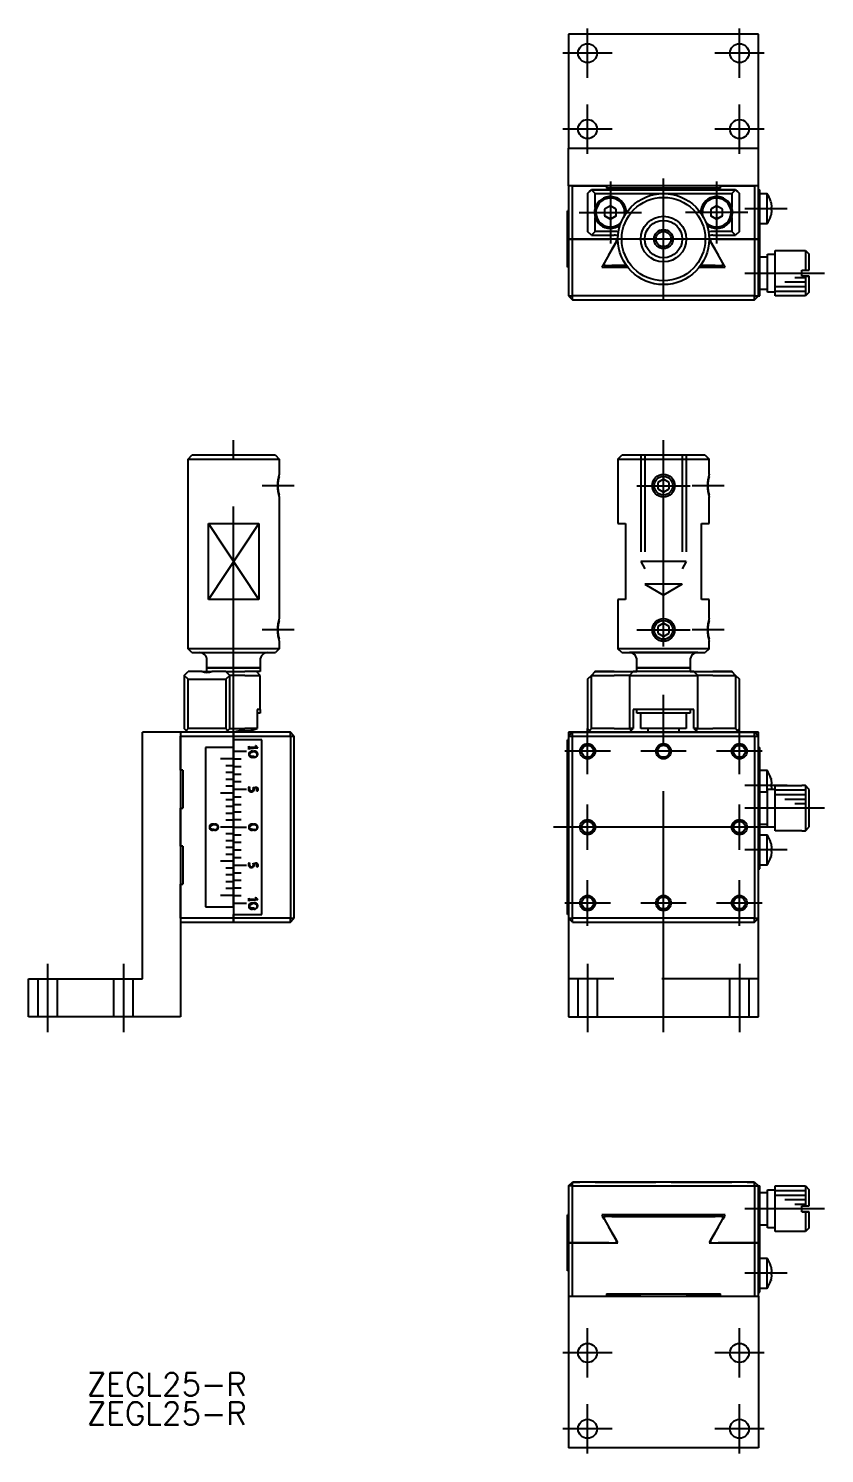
# Model space of a CAD drawing. Extents: x -84 to 120, y -83 to 105.
# Drawn here: x -83.6 to 21.2, y -82.5 to 105.2 of the extents above; entities that cross this region are included whole.
import ezdxf

# ---------------------------------------------------------------- set-up
doc = ezdxf.new("R2010")
doc.units = 0
doc.linetypes.add('CENTER', pattern=[50.8, 31.75, -6.35, 6.35, -6.35])
doc.linetypes.add('DASHED', pattern=[19.05, 12.7, -6.35])
doc.layers.get('0').update_dxf_attribs({"linetype": 'CONTINUOUS'})
doc.layers.add('CENTER', color=1, linetype='CENTER')
doc.styles.get("Standard").update_dxf_attribs({"font": 'txt.shx', "height": 3, "bigfont": 'bigfont.shx'})

msp = doc.modelspace()

# ---------------------------------------------------------------- linework, layer by layer
at = {"color": 7, "linetype": 'CONTINUOUS'}
for p, q in [((12.5, 104.5), (-12.5, 104.5)), ((12.5, 104.5), (-12.5, 104.5)), ((-12.5, 104.5), (-12.5, 89.5)), ((12.5, 89.5), (12.5, 104.5)), ((-12.5, 89.5), (12.5, 89.5)), ((-12.5, 89.5), (-11, 89.5)), ((-12.5, 84.5), (-12.5, 89.5)), ((-11.25, 89.5), (-11, 89.5)), ((-11.25, 89.5), (-11, 89.5)), ((-9, 89.5), (-3, 89.5)), ((-9, 89.5), (-8.75, 89.5)), ((-9, 89.5), (-8.75, 89.5)), ((-1.25, 89.5), (1.25, 89.5)), ((-1.25, 89.5), (0, 89.5)), ((0, 89.5), (1.25, 89.5)), ((3, 89.5), (9, 89.5)), ((8.75, 89.5), (9, 89.5)), ((8.75, 89.5), (9, 89.5)), ((11, 89.5), (12.5, 89.5)), ((11, 89.5), (11.25, 89.5)), ((11, 89.5), (11.25, 89.5)), ((12.5, 84.5), (12.5, 89.5)), ((-12.5, 84.5), (-12.5, 77.5)), ((-12, 84.5), (-12.5, 84.5)), ((-12, 77.5), (-12, 84.5)), ((-7.5, 84.5), (-12, 84.5)), ((-12, 84.5), (-7.5, 84.5)), ((-10, 83.5), (-9.5, 84)), ((-9.75, 83.75), (-10, 83.5)), ((-10, 83.5), (-10, 78.5)), ((-9.75, 83.75), (-9.5, 84)), ((-9.5, 84), (-4, 84)), ((9.5, 84), (-9.5, 84)), ((-9.5, 84), (-9, 83.5)), ((-9, 83.5), (0, 83.5)), ((-9, 81.64), (-9, 83.5)), ((7.5, 84.5), (-7.5, 84.5)), ((-7.5, 84.5), (-7.5, 84.2)), ((-7.5, 84.2), (7.5, 84.2)), ((7.5, 84.2), (-7.5, 84.2)), ((-4, 84.2), (4, 84.2)), ((-4, 84.2), (4, 84.2)), ((-4, 84), (4, 84)), ((0, 83.5), (9, 83.5)), ((4, 84), (9.5, 84)), ((12, 84.5), (7.5, 84.5)), ((7.5, 84.5), (12, 84.5)), ((7.5, 84.2), (7.5, 84.5)), ((9, 83.5), (9.5, 84)), ((9, 83.5), (9, 81.64)), ((9.5, 84), (10, 83.5)), ((9.5, 84), (9.75, 83.75)), ((10, 83.5), (9.75, 83.75)), ((10, 78.5), (10, 83.5)), ((12, 84.5), (12, 77.5)), ((12.5, 84.5), (12, 84.5)), ((12.5, 77.5), (12.5, 84.5)), ((12.5, 84), (12.7, 84)), ((12.5, 84), (12.7, 84)), ((12.7, 82), (12.7, 84)), ((12.7, 83.5), (13.6, 83.5)), ((13.6, 83.5), (13.6, 79.5)), ((-12.5, 81.2), (-12.65, 81.2)), ((-12.5, 81.2), (-12.65, 81.2)), ((-12.65, 77.51), (-12.65, 81.2)), ((-7, 81.87), (-7.75, 81.43)), ((-7.75, 81.43), (-7.75, 80.57)), ((-6.25, 81.43), (-7, 81.87)), ((-6.25, 80.57), (-6.25, 81.43)), ((7, 81.87), (6.25, 81.43)), ((6.25, 81.43), (6.25, 80.57)), ((7.75, 81.43), (7, 81.87)), ((7.75, 80.57), (7.75, 81.43)), ((12.7, 72), (12.7, 82)), ((14.16, 82.45), (14.16, 82.43)), ((14.29, 81.7), (14.16, 81.7)), ((14.16, 81.7), (14.16, 81.3)), ((14.29, 81.3), (14.16, 81.3)), ((14.16, 81.3), (14.29, 81.3)), ((-9, 78.5), (-9, 80.36)), ((-7, 80.13), (-7.75, 80.57)), ((-7.75, 80.57), (-7, 80.13)), ((-6.25, 80.57), (-7, 80.13)), ((-7, 80.13), (-6.25, 80.57)), ((-5.81, 79), (-5.81, 79)), ((7, 80.13), (6.25, 80.57)), ((6.25, 80.57), (7, 80.13)), ((7.75, 80.57), (7, 80.13)), ((7, 80.13), (7.75, 80.57)), ((9, 80.36), (9, 78.5)), ((13.6, 79.5), (12.7, 79.5)), ((14.16, 80.57), (14.16, 80.55)), ((-12.65, 77.5), (-12.65, 77.51)), ((-12.65, 73.8), (-12.65, 77.5)), ((-12.5, 77.5), (-12.65, 77.5)), ((-12.5, 77.5), (-12.5, 70)), ((-12, 77.5), (-12.5, 77.5)), ((-12.5, 77.5), (-12, 77.5)), ((-12, 70), (-12, 77.5)), ((-12, 77.5), (-7.2, 77.5)), ((-7.2, 77.5), (-12, 77.5)), ((-9.5, 78), (-10, 78.5)), ((-9, 78.5), (-9.5, 78)), ((-9.5, 78), (-6.5, 78)), ((-6.5, 78.5), (-9, 78.5)), ((-6, 77.5), (-7.2, 77.5)), ((-7.2, 75.42), (-6.2, 77.15)), ((-6.8, 76.11), (-6, 77.5)), ((-6, 77.5), (-6.2, 77.15)), ((-6.2, 77.15), (-6.2, 77.5)), ((6, 77.5), (6.8, 76.11)), ((6.2, 77.15), (6, 77.5)), ((7.2, 77.5), (6, 77.5)), ((6.2, 77.5), (6.2, 77.15)), ((6.2, 77.15), (7.2, 75.42)), ((9, 78.5), (6.5, 78.5)), ((6.5, 78), (9.5, 78)), ((7.2, 77.5), (12, 77.5)), ((12, 77.5), (7.2, 77.5)), ((9.5, 78), (9, 78.5)), ((10, 78.5), (9.5, 78)), ((12, 77.5), (12, 70)), ((12.5, 77.5), (12, 77.5)), ((12, 77.5), (12.5, 77.5)), ((12.5, 70), (12.5, 77.5)), ((-7.2, 75.42), (-8.13, 73.8)), ((8.13, 73.8), (7.2, 75.42)), ((12.7, 75.15), (13.7, 75.15)), ((13.7, 73), (13.7, 75.5)), ((13.7, 75.5), (14.7, 75.5)), ((14.7, 76), (18.7, 76)), ((14.7, 73), (14.7, 76)), ((18.7, 76), (19.2, 75.5)), ((18.7, 76), (18.7, 73.4)), ((19.2, 73.4), (19.2, 75.5)), ((-12.5, 73.8), (-12.65, 73.8)), ((-8.13, 73.8), (-4.72, 73.8)), ((-7.8, 74.38), (-7.8, 74)), ((-7.8, 74), (-6.8, 74)), ((-4.72, 73.8), (-7.5, 73.8)), ((-7.5, 73.8), (-5.5, 73.8)), ((-5.5, 73.8), (-7.5, 73.8)), ((-4.87, 74), (-6.8, 74)), ((7.5, 73.8), (4.72, 73.8)), ((4.72, 73.8), (8.13, 73.8)), ((6.8, 74), (4.87, 74)), ((7.5, 73.8), (5.5, 73.8)), ((5.5, 73.8), (7.5, 73.8)), ((6.8, 74), (7.8, 74)), ((7.8, 74), (7.8, 74.38)), ((18.2, 72.6), (18.2, 73.4)), ((18.2, 73.4), (18.7, 73.4)), ((18.7, 73.4), (19.2, 73.4)), ((-1.5, 71.69), (-1.5, 71.69)), ((12.7, 70), (12.7, 72)), ((13.7, 70.5), (13.7, 73)), ((14.7, 70), (14.7, 73)), ((18.7, 71.8), (16, 71.8)), ((18.7, 72.4), (17.3, 72.4)), ((18.7, 72.6), (18.2, 72.6)), ((18.2, 72.6), (18.7, 72.6)), ((19.2, 72.6), (18.7, 72.6)), ((18.7, 72.6), (19.2, 72.6)), ((18.7, 72.6), (18.7, 70)), ((19.2, 70.5), (19.2, 72.6)), ((-12.5, 70), (-12, 69.5)), ((-12.5, 70), (-12, 70)), ((12, 70), (-12, 70)), ((-12, 69.5), (-12, 70)), ((-12, 69.5), (12, 69.5)), ((12, 69.5), (12.5, 70)), ((12, 69.5), (12, 70)), ((12, 70), (12.5, 70)), ((12.5, 70), (12.7, 70)), ((13.7, 70.85), (12.7, 70.85)), ((14.7, 70.5), (13.7, 70.5)), ((18.7, 71.2), (14.7, 71.2)), ((18.7, 70.6), (14.7, 70.6)), ((18.7, 70), (14.7, 70)), ((19.2, 70.5), (18.7, 70)), ((-62.62, 48.5), (-62.12, 49)), ((-56.62, 49), (-62.12, 49)), ((-51.12, 49), (-56.62, 49)), ((-51.12, 49), (-50.62, 48.5)), ((-6, 48.5), (-5.5, 49)), ((5.5, 49), (-5.5, 49)), ((-3, 49), (-5.5, 49)), ((5.5, 49), (3, 49)), ((5.5, 49), (6, 48.5)), ((-62.62, 23.5), (-62.62, 48.5)), ((-62.62, 48.5), (-56.62, 48.5)), ((-56.62, 48.5), (-50.62, 48.5)), ((-50.62, 48.5), (-50.62, 46.5)), ((-6, 48.5), (-6, 40)), ((-6, 48.5), (6, 48.5)), ((6, 46.5), (6, 48.5)), ((0, 45.87), (-0.75, 45.43)), ((-0.75, 45.43), (-0.75, 44.57)), ((0.75, 45.43), (0, 45.87)), ((0.75, 44.57), (0.75, 45.43)), ((-50.62, 43.5), (-50.62, 27.5)), ((-0.75, 44.57), (0, 44.13)), ((0, 44.13), (0.75, 44.57)), ((6, 40), (6, 43.5)), ((-59.94, 30), (-59.94, 40)), ((-59.94, 40), (-53.31, 40)), ((-53.31, 40), (-53.31, 30)), ((-6, 40), (-5, 40)), ((-5, 40), (-5, 30)), ((5, 30), (5, 40)), ((5, 40), (6, 40)), ((-53.31, 30), (-59.94, 30)), ((-5, 30), (-6, 30)), ((-5, 30), (-6, 30)), ((-6, 30), (-6, 23.5)), ((6, 30), (5, 30)), ((6, 30), (5, 30)), ((6, 27.5), (6, 30)), ((0, 26.87), (-0.75, 26.43)), ((-0.75, 26.43), (-0.75, 25.57)), ((0.75, 26.43), (0, 26.87)), ((0.75, 25.57), (0.75, 26.43)), ((-50.62, 24.5), (-50.62, 23.5)), ((-0.75, 25.57), (0, 25.13)), ((0, 25.13), (0.75, 25.57)), ((6, 23.5), (6, 24.5)), ((-56.62, 23.5), (-62.62, 23.5)), ((-62.12, 23), (-62.62, 23.5)), ((-62.12, 23), (-56.62, 23)), ((-50.62, 23.5), (-56.62, 23.5)), ((-56.62, 23), (-51.12, 23)), ((-50.62, 23.5), (-51.12, 23)), ((-5.5, 23), (-6, 23.5)), ((6, 23.5), (-6, 23.5)), ((-5.5, 23), (5.5, 23)), ((4.5, 23), (-4.5, 23)), ((6, 23.5), (5.5, 23)), ((-60.12, 21), (-60.12, 22)), ((-56.62, 21), (-60.12, 21)), ((-60.12, 21), (-56.62, 21)), ((-60.12, 20.5), (-60.12, 21)), ((-53.12, 21), (-56.62, 21)), ((-56.62, 21), (-53.12, 21)), ((-53.12, 22), (-53.12, 21)), ((-53.12, 21), (-53.12, 20.5)), ((-3.5, 21), (-3.5, 22)), ((-3.5, 21), (3.5, 21)), ((3.5, 21), (-3.5, 21)), ((-3.5, 20.5), (-3.5, 21)), ((3.5, 22), (3.5, 21)), ((3.5, 21), (3.5, 20.5)), ((-63.12, 20), (-62.62, 20.5)), ((-63.12, 20), (-63.12, 13)), ((-62.62, 19.5), (-63.12, 20)), ((-60.76, 20.5), (-62.62, 20.5)), ((-62.62, 13), (-62.62, 19.5)), ((-62.62, 19.5), (-57.62, 19.5)), ((-60.76, 20.5), (-59.48, 20.5)), ((-57.62, 20.5), (-59.48, 20.5)), ((-57.62, 20.5), (-57.12, 20)), ((-57.62, 20.5), (-55.12, 20.5)), ((-57.12, 20), (-57.62, 19.5)), ((-57.62, 19.5), (-57.62, 13)), ((-57.12, 13), (-57.12, 20)), ((-55.12, 20), (-57.12, 20)), ((-54.62, 20.5), (-55.12, 20.5)), ((-55.12, 20), (-54.62, 20)), ((-53.62, 20.5), (-54.62, 20.5)), ((-54.62, 20), (-53.12, 20)), ((-53.12, 20.5), (-53.62, 20.5)), ((-53.12, 20), (-53.62, 20.5)), ((-53.12, 15.5), (-53.12, 20)), ((-9.5, 20), (-10, 19.5)), ((-10, 19.5), (-9.5, 20)), ((-10, 19.5), (-10, 13)), ((-9, 20.5), (-9.5, 20)), ((-9.5, 20), (-9, 20.5)), ((-9.5, 13), (-9.5, 20)), ((-9.5, 20), (-6.5, 20)), ((-9, 20.5), (-9.1, 20.4)), ((-9, 20.5), (-9.1, 20.4)), ((-9, 20.5), (-4.9, 20.5)), ((-9, 20.5), (-8.9, 20.5)), ((-9, 20.5), (-8.9, 20.5)), ((-6.5, 20.5), (-9, 20.5)), ((-6.5, 20.5), (-4, 20.5)), ((-4.5, 20), (-6.5, 20)), ((-5.1, 20.5), (-3.5, 20.5)), ((-5.1, 20.5), (-4.9, 20.5)), ((-4.5, 20), (-4, 20.5)), ((-4.5, 20), (-4, 20.5)), ((-4.5, 20), (-4.5, 13)), ((-4.5, 20), (-3, 20)), ((-3, 20.5), (-4, 20.5)), ((-1.8, 20.5), (-3, 20.5)), ((-3, 20), (3, 20)), ((1.8, 20.5), (-1.8, 20.5)), ((3, 20.5), (1.8, 20.5)), ((4, 20.5), (3, 20.5)), ((3, 20), (4.5, 20)), ((3.5, 20.5), (5.1, 20.5)), ((4, 20.5), (6.5, 20.5)), ((4.5, 20), (4, 20.5)), ((4.5, 20), (4, 20.5)), ((4.5, 13), (4.5, 20)), ((6.5, 20), (4.5, 20)), ((4.9, 20.5), (5.23, 20.5)), ((4.9, 20.5), (5.1, 20.5)), ((5.23, 20.5), (8.82, 20.5)), ((9, 20.5), (6.5, 20.5)), ((6.5, 20), (9.5, 20)), ((8.82, 20.5), (9, 20.5)), ((8.9, 20.5), (9, 20.5)), ((8.9, 20.5), (9, 20.5)), ((9.1, 20.4), (9, 20.5)), ((9.1, 20.4), (9, 20.5)), ((9.5, 20), (9, 20.5)), ((9, 20.5), (9.5, 20)), ((9.5, 20), (9.5, 13)), ((9.5, 20), (10, 19.5)), ((10, 19.5), (9.5, 20)), ((10, 13), (10, 19.5)), ((-53.12, 15.5), (-53.51, 15.5)), ((-53.51, 15.5), (-53.51, 13)), ((-53.12, 15.5), (-53.12, 15)), ((-4, 15.5), (-4, 13)), ((-3, 15.5), (-4, 15.5)), ((-3.5, 15), (-3.5, 15.5)), ((0, 15.5), (-3, 15.5)), ((3, 15.5), (0, 15.5)), ((4, 15.5), (3, 15.5)), ((3.5, 15.5), (3.5, 15)), ((4, 13), (4, 15.5)), ((-53.12, 15), (-53.51, 15)), ((3.5, 15), (-3.5, 15)), ((-3, 13), (-3, 15)), ((3, 15), (3, 13)), ((-63.62, 12.5), (-68.62, 12.5)), ((-68.62, 11), (-68.62, 12.5)), ((-59.12, 12.5), (-63.62, 12.5)), ((-63.62, 12.5), (-63.62, 12)), ((-63.62, 12), (-56.62, 12)), ((-63.62, 12), (-63.62, 9)), ((-63.62, 9), (-63.62, 12)), ((-62.87, 12.75), (-63.12, 13)), ((-62.87, 12.75), (-62.62, 13)), ((-62.62, 12.5), (-62.87, 12.75)), ((-57.62, 13), (-62.62, 13)), ((-56.62, 12.5), (-59.12, 12.5)), ((-57.37, 12.75), (-57.62, 13)), ((-57.62, 12.5), (-57.37, 12.75)), ((-57.37, 12.75), (-57.12, 13)), ((-57.12, 13), (-55.12, 13)), ((-49.12, 12.5), (-56.62, 12.5)), ((-56.62, 12.5), (-56.62, 12)), ((-56.62, 12), (-56.62, 12.5)), ((-56.62, 12), (-49.12, 12)), ((-56.62, 11.51), (-56.62, 12)), ((-56.62, 12), (-56.62, 11.51)), ((-52.92, 11.5), (-56.62, 11.5)), ((-56.62, 11.5), (-56.62, 10.51)), ((-54.62, 13), (-55.12, 13)), ((-55.12, 12.75), (-54.62, 12.75)), ((-53.51, 13), (-54.62, 13)), ((-54.62, 12.75), (-54.62, 12.5)), ((-52.92, -11.5), (-52.92, 11.5)), ((-48.62, 12), (-49.12, 12.5)), ((-49.12, 12), (-49.12, 12.5)), ((-49.12, 12), (-49.12, -12)), ((-49.12, 12), (-48.62, 12)), ((-48.62, 9), (-48.62, 12)), ((-12.65, -11.5), (-12.65, 11.5)), ((-12.5, 11.5), (-12.65, 11.5)), ((-12.5, 11.5), (-12.65, 11.5)), ((-12.5, 12.5), (-12, 12.5)), ((-12.5, 12.5), (-12.5, 12)), ((-12, 12.5), (-12.5, 12.5)), ((-12.5, 12), (-12, 12.5)), ((-12, 12.5), (-12.5, 12)), ((-12.5, 12), (-12.5, -12)), ((-12.5, 12), (-12, 12)), ((12, 12.5), (-12, 12.5)), ((-12, 12.5), (-7.2, 12.5)), ((-12, 12), (-12, 12.5)), ((-12, 12), (12, 12)), ((-12, -12), (-12, 12)), ((-9.75, 12.75), (-10, 13)), ((-9.75, 12.75), (-9.5, 13)), ((-9.5, 12.5), (-9.75, 12.75)), ((-6.5, 13), (-9.5, 13)), ((-8.13, 12.5), (8.13, 12.5)), ((-7.2, 12.5), (-8.13, 12.5)), ((-6.5, 13), (-4.5, 13)), ((-4.25, 12.75), (-4.5, 13)), ((-4, 13), (-4.5, 13)), ((-4.5, 12.5), (-4.25, 12.75)), ((-4.25, 12.75), (-4, 13)), ((3, 13), (-3, 13)), ((-2, 12.5), (-2, 13)), ((2, 13), (2, 12.5)), ((4, 13), (4.25, 12.75)), ((4.5, 13), (4, 13)), ((4.5, 13), (4.25, 12.75)), ((4.25, 12.75), (4.5, 12.5)), ((4.5, 13), (6.5, 13)), ((9.5, 13), (6.5, 13)), ((7.2, 12.5), (12, 12.5)), ((8.13, 12.5), (7.2, 12.5)), ((9.5, 13), (9.75, 12.75)), ((9.75, 12.75), (9.5, 12.5)), ((10, 13), (9.75, 12.75)), ((12, 12.5), (12.5, 12.5)), ((12.5, 12.5), (12, 12.5)), ((12, 12), (12, 12.5)), ((12, 12.5), (12.5, 12)), ((12.5, 12), (12, 12.5)), ((12, 12), (12, -12)), ((12, 12), (12.5, 12)), ((12.5, 12), (12.5, 12.5)), ((12.5, 8.5), (12.5, 12)), ((-68.62, -9), (-68.62, 11)), ((-60.32, 10.5), (-60.32, -10.5)), ((-56.62, 10.5), (-60.32, 10.5)), ((-56.62, 10.51), (-56.62, 10.5)), ((-56.62, 10.01), (-56.62, 10.5)), ((-56.62, 10.5), (-56.62, 10)), ((-56.62, 10), (-56.62, 10.01)), ((-56.62, 10), (-56.62, 9.01)), ((-56.62, 9.99), (-56.62, 10)), ((-56.62, 10), (-55.62, 10)), ((-56.62, 9.01), (-56.62, 9.99)), ((-55.62, 10), (-54.92, 10)), ((-54.6, 10.25), (-54.6, 10.66)), ((-54.6, 10.66), (-54.52, 10.53)), ((-54.55, 10.27), (-54.6, 10.25)), ((-54.52, 10.4), (-54.55, 10.27)), ((-54.52, 10.53), (-53.57, 10.52)), ((-53.72, 10.75), (-53.71, 10.75)), ((-53.72, 10.74), (-53.72, 10.75)), ((-53.68, 10.67), (-53.72, 10.74)), ((-53.71, 10.75), (-53.7, 10.76)), ((-53.7, 10.76), (-53.69, 10.76)), ((-53.7, 10.76), (-53.7, 10.76)), ((-53.69, 10.76), (-53.68, 10.76)), ((-53.68, 10.76), (-53.67, 10.74)), ((-53.57, 10.52), (-53.68, 10.67)), ((-53.67, 10.74), (-53.64, 10.7)), ((-53.64, 10.7), (-53.63, 10.68)), ((-53.63, 10.68), (-53.6, 10.63)), ((-53.6, 10.63), (-53.53, 10.56)), ((-53.53, 10.56), (-53.48, 10.51)), ((-53.48, 10.51), (-53.45, 10.47)), ((-53.45, 10.47), (-53.44, 10.46)), ((12.5, 10.5), (12.7, 10.5)), ((12.5, 10.5), (12.7, 10.5)), ((12.7, 8.5), (12.7, 10.5)), ((-63.62, 9), (-63.62, 7.5)), ((-63.62, 7.5), (-63.62, 9)), ((-57.62, 9), (-58.32, 9)), ((-56.62, 9), (-57.62, 9)), ((-56.62, 8.1), (-57.62, 8.1)), ((-56.62, 9), (-56.62, 9.01)), ((-56.62, 9.01), (-56.62, 9)), ((-56.62, 8.99), (-56.62, 9)), ((-56.62, 9), (-55.62, 9)), ((-56.62, 9), (-56.62, 8.99)), ((-56.62, 8.1), (-56.62, 8.99)), ((-56.62, 8.99), (-56.62, 8.11)), ((-56.62, 8.11), (-56.62, 8.1)), ((-56.62, 8.01), (-56.62, 8.1)), ((-56.62, 8.1), (-56.62, 8.09)), ((-56.62, 8.09), (-56.62, 8)), ((-56.62, 8), (-56.62, 8.01)), ((-56.62, 8), (-56.62, 7.21)), ((-56.62, 7.99), (-56.62, 8)), ((-56.62, 8), (-55.62, 8)), ((-56.62, 7.2), (-56.62, 7.99)), ((-48.62, -1), (-48.62, 9)), ((12.5, -3.5), (12.5, 8.5)), ((12.5, -3.5), (12.5, 8.5)), ((12.7, -3.5), (12.7, 8.5)), ((-63.32, 7.5), (-63.62, 7.5)), ((-63.62, 7.5), (-63.62, 2.5)), ((-63.32, 7.5), (-63.32, 2.5)), ((-56.62, 7.2), (-57.62, 7.2)), ((-56.62, 6.3), (-57.62, 6.3)), ((-56.62, 7.21), (-56.62, 7.2)), ((-56.62, 7.01), (-56.62, 7.2)), ((-56.62, 7.2), (-56.62, 7.19)), ((-56.62, 7.19), (-56.62, 7)), ((-56.62, 7), (-56.62, 7.01)), ((-56.62, 6.99), (-56.62, 7)), ((-56.62, 7), (-55.62, 7)), ((-56.62, 7), (-56.62, 6.31)), ((-56.62, 6.3), (-56.62, 6.99)), ((-56.62, 6.31), (-56.62, 6.3)), ((-56.62, 6.01), (-56.62, 6.3)), ((-56.62, 6.3), (-56.62, 6.29)), ((-56.62, 6.29), (-56.62, 6)), ((-56.62, 6), (-56.62, 6.01)), ((-56.62, 5.99), (-56.62, 6)), ((-56.62, 6), (-55.62, 6)), ((-56.62, 6), (-56.62, 5.41)), ((-56.62, 5.4), (-56.62, 5.99)), ((12.7, 7.5), (13.6, 7.5)), ((13.6, 7.5), (13.6, 4.65)), ((14.16, 6.45), (14.16, 6.43)), ((14.29, 5.7), (14.16, 5.7)), ((14.16, 5.7), (14.16, 5.3)), ((-57.62, 4.5), (-58.32, 4.5)), ((-56.62, 5.4), (-57.62, 5.4)), ((-56.62, 4.5), (-57.62, 4.5)), ((-56.62, 5.41), (-56.62, 5.4)), ((-56.62, 5.01), (-56.62, 5.4)), ((-56.62, 5.4), (-56.62, 5.39)), ((-56.62, 5.39), (-56.62, 5)), ((-56.62, 5), (-56.62, 5.01)), ((-56.62, 4.99), (-56.62, 5)), ((-56.62, 5), (-55.62, 5)), ((-56.62, 5), (-56.62, 4.51)), ((-56.62, 4.5), (-56.62, 4.99)), ((-56.62, 4.51), (-56.62, 4.5)), ((-56.62, 4.01), (-56.62, 4.5)), ((-56.62, 4.5), (-56.62, 4.49)), ((-56.62, 4.49), (-56.62, 4)), ((-56.62, 4), (-56.62, 4.01)), ((-56.62, 4), (-56.62, 3.61)), ((-56.62, 3.99), (-56.62, 4)), ((-56.62, 4), (-55.62, 4)), ((-56.62, 3.6), (-56.62, 3.99)), ((-55.62, 5), (-54.92, 5)), ((-54.56, 5.31), (-54.47, 5.27)), ((-54.04, 5.23), (-54.03, 5.24)), ((-54.03, 5.2), (-54.04, 5.23)), ((-54.03, 5.24), (-53.81, 5.23)), ((-53.66, 5.17), (-53.9, 5.19)), ((-53.81, 5.23), (-53.77, 5.23)), ((-53.58, 5.16), (-53.66, 5.17)), ((-53.57, 5.16), (-53.58, 5.16)), ((-53.56, 5.13), (-53.57, 5.16)), ((-53.57, 5.16), (-53.57, 5.16)), ((-53.57, 4.96), (-53.56, 5.01)), ((-53.57, 4.91), (-53.57, 4.96)), ((-53.57, 4.84), (-53.57, 4.91)), ((-53.56, 4.75), (-53.57, 4.84)), ((-53.56, 5.04), (-53.56, 5.13)), ((-53.56, 5.03), (-53.56, 5.04)), ((-53.56, 5.01), (-53.56, 5.03)), ((-53.44, 4.73), (-53.56, 4.75)), ((-53.45, 4.79), (-53.42, 4.73)), ((-53.42, 4.73), (-53.44, 4.73)), ((12.7, 4.65), (13.7, 4.65)), ((13.7, 0), (13.7, 5)), ((13.7, 5), (14.7, 5)), ((14.16, 5.3), (14.29, 5.3)), ((14.29, 5.3), (14.16, 5.3)), ((14.7, -0.5), (14.7, 5.5)), ((14.7, 5.5), (18.2, 5.5)), ((14.7, 4.9), (18.7, 4.9)), ((14.7, 4.3), (18.7, 4.3)), ((18.2, 5.47), (18.2, 5.5)), ((18.7, 5.47), (18.2, 5.47)), ((18.7, 5.47), (18.7, -0.47)), ((19.2, 4.97), (18.7, 5.47)), ((19.2, 0.03), (19.2, 4.97)), ((-63.62, 2.5), (-63.32, 2.5)), ((-63.62, 2.5), (-63.62, -2.5)), ((-63.62, -2.5), (-63.62, 2.5)), ((-56.62, 3.6), (-57.62, 3.6)), ((-56.62, 2.7), (-57.62, 2.7)), ((-56.62, 3.61), (-56.62, 3.6)), ((-56.62, 3.01), (-56.62, 3.6)), ((-56.62, 3.6), (-56.62, 3.59)), ((-56.62, 3.59), (-56.62, 3)), ((-56.62, 3), (-56.62, 3.01)), ((-56.62, 2.99), (-56.62, 3)), ((-56.62, 3), (-55.62, 3)), ((-56.62, 3), (-56.62, 2.71)), ((-56.62, 2.7), (-56.62, 2.99)), ((-56.62, 2.71), (-56.62, 2.7)), ((-56.62, 2.01), (-56.62, 2.7)), ((-56.62, 2.7), (-56.62, 2.69)), ((-56.62, 2.69), (-56.62, 2)), ((-56.62, 2), (-56.62, 2.01)), ((-56.62, 1.99), (-56.62, 2)), ((-56.62, 2), (-55.62, 2)), ((-56.62, 2), (-56.62, 1.81)), ((-56.62, 1.8), (-56.62, 1.99)), ((16, 3.7), (18.7, 3.7)), ((17.3, 3.1), (18.7, 3.1)), ((-57.62, 0), (-58.32, 0)), ((-56.62, 1.8), (-57.62, 1.8)), ((-56.62, 0.9), (-57.62, 0.9)), ((-56.62, 0), (-57.62, 0)), ((-56.62, 1.81), (-56.62, 1.8)), ((-56.62, 1.01), (-56.62, 1.8)), ((-56.62, 1.8), (-56.62, 1.79)), ((-56.62, 1.79), (-56.62, 1)), ((-56.62, 1), (-56.62, 1.01)), ((-56.62, 1), (-56.62, 0.91)), ((-56.62, 0.99), (-56.62, 1)), ((-56.62, 1), (-55.62, 1)), ((-56.62, 0.9), (-56.62, 0.99)), ((-56.62, 0.91), (-56.62, 0.9)), ((-56.62, 0.01), (-56.62, 0.9)), ((-56.62, 0.9), (-56.62, 0.89)), ((-56.62, 0.89), (-56.62, 0.01)), ((-56.62, 0.01), (-56.62, 0)), ((-56.62, 0), (-56.62, 0.01)), ((-56.62, 0), (-56.62, -0.01)), ((-56.62, -0.01), (-56.62, 0)), ((-56.62, 0), (-55.62, 0)), ((-55.62, 0), (-54.92, 0)), ((13.7, 0.35), (12.7, 0.35)), ((14.7, 0), (13.7, 0)), ((18.7, -0.47), (19.2, 0.03)), ((-56.62, -0.9), (-57.62, -0.9)), ((-56.62, -1.8), (-57.62, -1.8)), ((-56.62, -0.01), (-56.62, -0.89)), ((-56.62, -0.9), (-56.62, -0.01)), ((-56.62, -0.89), (-56.62, -0.9)), ((-56.62, -0.9), (-56.62, -0.91)), ((-56.62, -0.99), (-56.62, -0.9)), ((-56.62, -0.91), (-56.62, -1)), ((-56.62, -1), (-56.62, -0.99)), ((-56.62, -1), (-56.62, -1.79)), ((-56.62, -1.01), (-56.62, -1)), ((-56.62, -1), (-55.62, -1)), ((-56.62, -1.8), (-56.62, -1.01)), ((-56.62, -1.79), (-56.62, -1.8)), ((-56.62, -1.8), (-56.62, -1.81)), ((-56.62, -1.99), (-56.62, -1.8)), ((-56.62, -1.81), (-56.62, -2)), ((-48.62, -11), (-48.62, -1)), ((12.7, -1), (13.6, -1)), ((13.6, -1), (13.6, -5)), ((18.2, -0.5), (14.7, -0.5)), ((18.2, -0.5), (18.2, -0.47)), ((18.2, -0.47), (18.7, -0.47)), ((-63.32, -2.5), (-63.62, -2.5)), ((-63.62, -2.5), (-63.62, -7.5)), ((-63.32, -2.5), (-63.32, -7.5)), ((-56.62, -2.7), (-57.62, -2.7)), ((-56.62, -3.6), (-57.62, -3.6)), ((-56.62, -2), (-56.62, -1.99)), ((-56.62, -2), (-56.62, -2.69)), ((-56.62, -2.01), (-56.62, -2)), ((-56.62, -2), (-55.62, -2)), ((-56.62, -2.7), (-56.62, -2.01)), ((-56.62, -2.69), (-56.62, -2.7)), ((-56.62, -2.7), (-56.62, -2.71)), ((-56.62, -2.99), (-56.62, -2.7)), ((-56.62, -2.71), (-56.62, -3)), ((-56.62, -3), (-56.62, -2.99)), ((-56.62, -3), (-56.62, -3.59)), ((-56.62, -3.01), (-56.62, -3)), ((-56.62, -3), (-55.62, -3)), ((-56.62, -3.6), (-56.62, -3.01)), ((-56.62, -3.59), (-56.62, -3.6)), ((-56.62, -3.6), (-56.62, -3.61)), ((-56.62, -3.99), (-56.62, -3.6)), ((-56.62, -3.61), (-56.62, -4)), ((12.5, -12), (12.5, -3.5)), ((12.7, -5.5), (12.7, -3.5)), ((14.16, -2.05), (14.16, -2.07)), ((14.29, -2.8), (14.16, -2.8)), ((14.16, -2.8), (14.16, -3.2)), ((14.16, -3.2), (14.29, -3.2)), ((14.29, -3.2), (14.16, -3.2)), ((-57.62, -4.5), (-58.32, -4.5)), ((-56.62, -4.5), (-57.62, -4.5)), ((-56.62, -5.4), (-57.62, -5.4)), ((-56.62, -4), (-56.62, -3.99)), ((-56.62, -4), (-56.62, -4.49)), ((-56.62, -4.01), (-56.62, -4)), ((-56.62, -4), (-55.62, -4)), ((-56.62, -4.5), (-56.62, -4.01)), ((-56.62, -4.49), (-56.62, -4.5)), ((-56.62, -4.5), (-56.62, -4.51)), ((-56.62, -4.99), (-56.62, -4.5)), ((-56.62, -4.51), (-56.62, -5)), ((-56.62, -5), (-56.62, -4.99)), ((-56.62, -5), (-56.62, -5.39)), ((-56.62, -5.01), (-56.62, -5)), ((-56.62, -5), (-55.62, -5)), ((-56.62, -5.4), (-56.62, -5.01)), ((-56.62, -5.39), (-56.62, -5.4)), ((-56.62, -5.4), (-56.62, -5.41)), ((-56.62, -5.99), (-56.62, -5.4)), ((-56.62, -5.41), (-56.62, -6)), ((-55.62, -5), (-54.92, -5)), ((-54.56, -4.69), (-54.47, -4.73)), ((-54.04, -4.77), (-54.03, -4.76)), ((-54.03, -4.8), (-54.04, -4.77)), ((-54.03, -4.76), (-53.81, -4.77)), ((-53.66, -4.83), (-53.9, -4.81)), ((-53.81, -4.77), (-53.77, -4.77)), ((-53.58, -4.84), (-53.66, -4.83)), ((-53.57, -4.84), (-53.58, -4.84)), ((-53.57, -4.84), (-53.57, -4.84)), ((-53.56, -4.87), (-53.57, -4.84)), ((-53.57, -5.04), (-53.56, -4.99)), ((-53.57, -5.09), (-53.57, -5.04)), ((-53.57, -5.16), (-53.57, -5.09)), ((-53.56, -5.25), (-53.57, -5.16)), ((-53.56, -4.96), (-53.56, -4.87)), ((-53.56, -4.97), (-53.56, -4.96)), ((-53.56, -4.99), (-53.56, -4.97)), ((-53.44, -5.27), (-53.56, -5.25)), ((-53.45, -5.21), (-53.42, -5.27)), ((-53.42, -5.27), (-53.44, -5.27)), ((12.5, -5.5), (12.7, -5.5)), ((13.6, -5), (12.7, -5)), ((14.16, -3.93), (14.16, -3.95)), ((-63.62, -7.5), (-63.32, -7.5)), ((-63.62, -7.5), (-63.62, -11)), ((-63.62, -11), (-63.62, -7.5)), ((-56.62, -6.3), (-57.62, -6.3)), ((-56.62, -7.2), (-57.62, -7.2)), ((-56.62, -6), (-56.62, -5.99)), ((-56.62, -6), (-56.62, -6.29)), ((-56.62, -6.01), (-56.62, -6)), ((-56.62, -6), (-55.62, -6)), ((-56.62, -6.3), (-56.62, -6.01)), ((-56.62, -6.29), (-56.62, -6.3)), ((-56.62, -6.99), (-56.62, -6.3)), ((-56.62, -6.3), (-56.62, -6.31)), ((-56.62, -6.31), (-56.62, -7)), ((-56.62, -7), (-56.62, -6.99)), ((-56.62, -7), (-56.62, -7.19)), ((-56.62, -7.01), (-56.62, -7)), ((-56.62, -7), (-55.62, -7)), ((-56.62, -7.2), (-56.62, -7.01)), ((-56.62, -7.19), (-56.62, -7.2)), ((-56.62, -7.2), (-56.62, -7.21)), ((-56.62, -7.99), (-56.62, -7.2)), ((-56.62, -7.21), (-56.62, -8)), ((-68.62, -20), (-68.62, -9)), ((-57.62, -9), (-58.32, -9)), ((-56.62, -8.1), (-57.62, -8.1)), ((-56.62, -9), (-57.62, -9)), ((-56.62, -8), (-56.62, -7.99)), ((-56.62, -8), (-56.62, -8.09)), ((-56.62, -8.01), (-56.62, -8)), ((-56.62, -8), (-55.62, -8)), ((-56.62, -8.1), (-56.62, -8.01)), ((-56.62, -8.09), (-56.62, -8.1)), ((-56.62, -8.1), (-56.62, -8.11)), ((-56.62, -8.99), (-56.62, -8.1)), ((-56.62, -8.11), (-56.62, -8.99)), ((-56.62, -8.99), (-56.62, -9)), ((-56.62, -9), (-56.62, -8.99)), ((-56.62, -9), (-56.62, -9.01)), ((-56.62, -9.01), (-56.62, -9)), ((-56.62, -9), (-55.62, -9)), ((-56.62, -9.01), (-56.62, -10)), ((-56.62, -9.99), (-56.62, -9.01)), ((-54.6, -9.75), (-54.6, -9.34)), ((-54.6, -9.34), (-54.52, -9.47)), ((-53.72, -9.25), (-53.71, -9.25)), ((-53.72, -9.26), (-53.72, -9.25)), ((-53.68, -9.33), (-53.72, -9.26)), ((-53.71, -9.25), (-53.7, -9.24)), ((-53.7, -9.24), (-53.69, -9.24)), ((-53.7, -9.24), (-53.7, -9.24)), ((-53.69, -9.24), (-53.68, -9.24)), ((-53.68, -9.24), (-53.67, -9.26)), ((-53.57, -9.48), (-53.68, -9.33)), ((-53.67, -9.26), (-53.64, -9.3)), ((-53.64, -9.3), (-53.63, -9.32)), ((-53.63, -9.32), (-53.6, -9.37)), ((-53.6, -9.37), (-53.53, -9.44)), ((-63.62, -11), (-63.62, -12)), ((-63.62, -12), (-63.62, -11)), ((-60.32, -10.5), (-56.62, -10.5)), ((-56.62, -10), (-56.62, -9.99)), ((-56.62, -10), (-56.62, -10.5)), ((-56.62, -10.01), (-56.62, -10)), ((-56.62, -10), (-55.62, -10)), ((-56.62, -10.5), (-56.62, -10.01)), ((-56.62, -10.5), (-56.62, -10.51)), ((-56.62, -10.51), (-56.62, -11.5)), ((-55.62, -10), (-54.92, -10)), ((-54.55, -9.73), (-54.6, -9.75)), ((-54.52, -9.6), (-54.55, -9.73)), ((-54.52, -9.47), (-53.57, -9.48)), ((-53.53, -9.44), (-53.48, -9.49)), ((-53.48, -9.49), (-53.45, -9.53)), ((-53.45, -9.53), (-53.44, -9.54)), ((-48.62, -12), (-48.62, -11)), ((-63.62, -12), (-63.62, -25)), ((-56.62, -12), (-63.62, -12)), ((-63.62, -12.5), (-56.62, -12.5)), ((-56.62, -11.5), (-52.92, -11.5)), ((-56.62, -12), (-56.62, -11.51)), ((-56.62, -11.51), (-56.62, -12)), ((-49.12, -12), (-56.62, -12)), ((-56.62, -12), (-56.62, -12.5)), ((-56.62, -12.5), (-56.62, -12)), ((-56.62, -12.5), (-49.12, -12.5)), ((-49.12, -12), (-48.62, -12)), ((-49.12, -12.5), (-48.62, -12)), ((-49.12, -12.5), (-49.12, -12)), ((-12.5, -11.5), (-12.65, -11.5)), ((-12.5, -12), (-12.5, -25)), ((-12, -12.5), (-12.5, -12)), ((-12.5, -12), (-12, -12)), ((12, -12), (-12, -12)), ((-12, -12.5), (-12, -12)), ((-12, -12.5), (12, -12.5)), ((12, -12.5), (12, -12)), ((12, -12.5), (12.5, -12)), ((12, -12), (12.5, -12)), ((12.5, -25), (12.5, -12)), ((-83.62, -20), (-68.62, -20)), ((-83.62, -25), (-83.62, -20)), ((-63.62, -25), (-83.62, -25)), ((-12.5, -25), (12.5, -25)), ((-12.5, -47.29), (-12, -46.79)), ((-12.5, -47.29), (-12, -46.79)), ((12, -46.79), (-12, -46.79)), ((-12, -47.29), (-12, -46.79)), ((-12, -46.79), (-11, -46.79)), ((-9, -46.79), (-1, -46.79)), ((-2.5, -46.79), (-1, -46.79)), ((-2.5, -46.79), (-1, -46.79)), ((1, -46.79), (9, -46.79)), ((1, -46.79), (2.5, -46.79)), ((1, -46.79), (2.5, -46.79)), ((11, -46.79), (12, -46.79)), ((12, -46.79), (12.5, -47.29)), ((12, -47.29), (12, -46.79)), ((12, -46.79), (12.5, -47.29)), ((-12.5, -47.29), (-12.5, -54.79)), ((-12, -47.29), (-12.5, -47.29)), ((-12, -47.29), (12, -47.29)), ((-12, -54.79), (-12, -47.29)), ((12, -47.29), (12, -54.79)), ((12, -47.29), (12.5, -47.29)), ((12.5, -54.79), (12.5, -47.29)), ((12.5, -47.29), (12.7, -47.29)), ((12.5, -47.29), (12.7, -47.29)), ((12.7, -49.29), (12.7, -47.29)), ((12.7, -48.14), (13.7, -48.14)), ((13.7, -52.79), (13.7, -47.79)), ((13.7, -47.79), (14.7, -47.79)), ((14.7, -53.29), (14.7, -47.29)), ((14.7, -47.29), (18.7, -47.29)), ((14.7, -47.89), (18.7, -47.89)), ((14.7, -48.49), (18.7, -48.49)), ((18.7, -47.29), (18.7, -49.89)), ((18.7, -47.29), (19.2, -47.79)), ((19.2, -49.89), (19.2, -47.79)), ((12.7, -59.29), (12.7, -49.29)), ((16, -49.09), (18.7, -49.09)), ((17.3, -49.69), (18.7, -49.69)), ((18.2, -50.69), (18.2, -49.89)), ((18.2, -49.89), (18.7, -49.89)), ((18.7, -50.69), (18.2, -50.69)), ((18.2, -50.69), (18.7, -50.69)), ((18.7, -49.89), (19.2, -49.89)), ((18.7, -50.69), (19.2, -50.69)), ((19.2, -50.69), (18.7, -50.69)), ((18.7, -50.69), (18.7, -53.29)), ((19.2, -52.79), (19.2, -50.69)), ((-12.5, -51.09), (-12.65, -51.09)), ((-12.5, -51.09), (-12.65, -51.09)), ((-12.65, -54.79), (-12.65, -51.09)), ((8.13, -51.09), (-8.13, -51.09)), ((-8.13, -51.09), (-7.2, -52.71)), ((-7.8, -51.67), (-8.02, -51.29)), ((-6.8, -51.29), (-7.8, -51.29)), ((-6.8, -51.29), (-7.8, -51.29)), ((-7.8, -51.29), (-7.8, -51.67)), ((-7.5, -51.09), (-5.5, -51.09)), ((-3.5, -51.29), (-6.8, -51.29)), ((-6.8, -51.29), (6.8, -51.29)), ((-4, -51.29), (4, -51.29)), ((-4, -51.29), (-3.5, -51.29)), ((-3.5, -51.29), (-3.5, -51.09)), ((3.5, -51.09), (3.5, -51.29)), ((6.8, -51.29), (3.5, -51.29)), ((3.5, -51.29), (4, -51.29)), ((7.8, -51.29), (6.8, -51.29)), ((7.8, -51.29), (6.8, -51.29)), ((7.2, -52.71), (8.13, -51.09)), ((7.8, -51.67), (7.8, -51.29)), ((8.02, -51.29), (7.8, -51.67)), ((13.7, -52.44), (12.7, -52.44)), ((-6.2, -54.44), (-7.2, -52.71)), ((-6, -54.79), (-6.8, -53.4)), ((-6.2, -54.79), (-6.2, -54.44)), ((6.8, -53.4), (6, -54.79)), ((7.2, -52.71), (6.2, -54.44)), ((6.2, -54.44), (6.2, -54.79)), ((14.7, -52.79), (13.7, -52.79)), ((18.7, -53.29), (14.7, -53.29)), ((19.2, -52.79), (18.7, -53.29)), ((-12.65, -58.49), (-12.65, -54.79)), ((-12.5, -54.79), (-12.65, -54.79)), ((-12.5, -54.79), (-12.5, -61.79)), ((-12.5, -54.79), (-12, -54.79)), ((-12, -54.79), (-12.5, -54.79)), ((-12, -61.79), (-12, -54.79)), ((-7.2, -54.79), (-12, -54.79)), ((-12, -54.79), (-7.2, -54.79)), ((-7.2, -54.79), (-6, -54.79)), ((-6, -54.79), (-6.2, -54.79)), ((6.2, -54.79), (6, -54.79)), ((6, -54.79), (7.2, -54.79)), ((12, -54.79), (7.2, -54.79)), ((7.2, -54.79), (12, -54.79)), ((12, -54.79), (12, -61.79)), ((12, -54.79), (12.5, -54.79)), ((12.5, -54.79), (12, -54.79)), ((12.5, -61.79), (12.5, -54.79)), ((12.7, -56.79), (13.6, -56.79)), ((13.6, -56.79), (13.6, -60.79)), ((14.16, -57.84), (14.16, -57.86)), ((-12.5, -58.49), (-12.65, -58.49)), ((12.7, -61.29), (12.7, -59.29)), ((14.16, -58.59), (14.16, -58.99)), ((14.29, -58.59), (14.16, -58.59)), ((14.16, -58.99), (14.29, -58.99)), ((14.29, -58.99), (14.16, -58.99)), ((14.16, -59.72), (14.16, -59.74)), ((-12.5, -61.79), (-12.5, -81.79)), ((-12.5, -61.79), (12.5, -61.79)), ((-7.5, -61.49), (7.5, -61.49)), ((-7.5, -61.49), (-7.5, -61.79)), ((-3, -61.79), (-7.5, -61.79)), ((-1.25, -61.79), (1.25, -61.79)), ((-1.25, -61.79), (0, -61.79)), ((0, -61.79), (1.25, -61.79)), ((7.5, -61.79), (3, -61.79)), ((7.5, -61.79), (7.5, -61.49)), ((12.5, -61.29), (12.7, -61.29)), ((12.5, -61.79), (12.5, -81.79)), ((13.6, -60.79), (12.7, -60.79)), ((12.5, -81.79), (-12.5, -81.79))]:
    msp.add_line(p, q, dxfattribs=at)
at = {"color": 3, "linetype": 'DASHED'}
for p, q in [((-3, 49), (-3, 35)), ((-2.46, 49), (-2.46, 32)), ((2.46, 49), (2.46, 32)), ((3, 49), (3, 35)), ((3, 35), (-3, 35)), ((-3, 35), (-2.46, 34.06)), ((3, 35), (2.46, 34.06)), ((2.46, 32), (-2.46, 32)), ((-2.46, 32), (0, 30.58)), ((2.46, 32), (0, 30.58)), ((-82.37, -25), (-82.37, -20)), ((-79.87, -20), (-79.87, -25)), ((-72.37, -25), (-72.37, -20)), ((-69.87, -20), (-69.87, -25)), ((12.5, -20), (-12.5, -20)), ((-11.25, -25), (-11.25, -20)), ((-8.75, -20), (-8.75, -25)), ((8.75, -25), (8.75, -20)), ((11.25, -20), (11.25, -25))]:
    msp.add_line(p, q, dxfattribs=at)
at = {"color": 3, "linetype": 'CONTINUOUS'}
for p, q in [((-53.31, 40), (-59.94, 30)), ((-53.31, 30), (-59.94, 40))]:
    msp.add_line(p, q, dxfattribs=at)
at = {"color": 7, "linetype": 'CONTINUOUS'}
for centre, radius in [((-10, 102), 1.25), ((10, 102), 1.25), ((-10, 92), 1.25), ((10, 92), 1.25), ((0, 77.5), 6), ((0, 77.5), 5.5), ((0, 77.5), 2.46), ((0, 77.5), 1.25), ((0, 77.5), 1), ((0, 45), 1.23), ((0, 26), 1.23), ((-10, 10), 0.783), ((0, 10), 0.783), ((10, 10), 0.783), ((-10, 0), 0.783), ((10, 0), 0.783), ((-10, -10), 0.783), ((0, -10), 0.783), ((10, -10), 0.783), ((-10, -69.29), 1.25), ((10, -69.29), 1.25), ((-10, -79.29), 1.25), ((10, -79.29), 1.25)]:
    msp.add_circle(centre, radius, dxfattribs=at)
at = {"color": 3, "linetype": 'CONTINUOUS'}
for centre, radius in [((0, 77.5), 3), ((0, 45), 1.5), ((0, 26), 1.5), ((-10, 10), 1), ((0, 10), 1), ((10, 10), 1), ((-10, 0), 1), ((10, 0), 1), ((-10, -10), 1), ((0, -10), 1), ((10, -10), 1)]:
    msp.add_circle(centre, radius, dxfattribs=at)
at = {"color": 7, "linetype": 'CONTINUOUS'}
for centre, radius, start, end in [((-7, 81), 2.1, 358.968, 307.9019), ((-7, 81), 1.9, 347.4055, 319.4644), ((7, 81), 2.1, 232.0981, 181.032), ((7, 81), 1.9, 220.5356, 192.5945), ((11.1, 81.5), 3.2, 17.27, 38.6822), ((11.1, 81.5), 3.19, 3.5904, 16.9053), ((11.1, 81.5), 3.19, 343.0947, 356.4096), ((11.1, 81.5), 3.2, 321.3178, 342.73), ((-6.5, 76), 2.5, 76.7488, 90), ((-6.5, 76), 2, 75.0604, 90), ((6.5, 76), 2.5, 90, 103.2512), ((6.5, 76), 2, 90, 104.9396), ((-46.06, 45), 4.73, 164.9348, 195.0652), ((10.57, 45), 4.73, 164.9348, 195.0652), ((-46.06, 26), 4.73, 164.9348, 195.0652), ((10.57, 26), 4.73, 164.9348, 195.0652), ((-61.12, 22), 1, 0, 90), ((-52.12, 22), 1, 90, 180), ((-4.5, 22), 1, 0, 90), ((4.5, 22), 1, 90, 180), ((-60.12, 22.5), 2.1, 252.2472, 287.7528), ((-55.11, 8.03), 4.72, 90.1881, 108.7365), ((-54.64, 15.45), 2.7, 270.3729, 294.8359), ((-54.21, 9.6), 0.406, 66.7474, 295.8943), ((-53.98, 9.26), 0.661, 51.2371, 154.7042), ((-54.14, 9.95), 0.598, 223.8884, 283.6568), ((-54.8, 24.53), 14.14, 271.1244, 275.5186), ((-53.85, 9.61), 0.416, 243.9047, 118.7371), ((-53.8, 9.58), 0.297, 225.8759, 38.7066), ((11.1, 5.5), 3.2, 17.27, 38.6822), ((11.1, 5.5), 3.19, 3.5904, 16.9053), ((-54.27, 5.05), 0.393, 139.5545, 19.9104), ((-54.27, 5.06), 0.286, 132.2787, 30.5455), ((-53.66, 4.97), 0.277, 319.4938, 113.3804), ((11.1, 5.5), 3.19, 350.9929, 356.4096), ((-59.4, 0), 0.406, 66.7474, 295.8943), ((-59.17, -0.35), 0.661, 51.2371, 154.7042), ((-59.04, 0), 0.416, 243.9047, 118.7371), ((-58.99, -0.02), 0.297, 225.8759, 38.7066), ((-54.21, 0), 0.406, 66.7474, 295.8943), ((-53.98, -0.35), 0.661, 51.2371, 154.7042), ((-53.85, 0), 0.416, 243.9047, 118.7371), ((-53.8, -0.02), 0.297, 225.8759, 38.7066), ((-59.34, 0.35), 0.598, 223.8884, 283.6568), ((-54.14, 0.35), 0.598, 223.8884, 283.6568), ((11.1, -3), 3.2, 17.27, 38.6822), ((11.1, -3), 3.19, 3.5904, 16.9053), ((11.1, -3), 3.19, 343.0947, 356.4096), ((-54.27, -4.95), 0.393, 139.5545, 19.9104), ((-54.27, -4.94), 0.286, 132.2787, 30.5455), ((-53.66, -5.03), 0.277, 319.4938, 113.3804), ((11.1, -3), 3.2, 321.3178, 342.73), ((-54.21, -10.4), 0.406, 66.7474, 295.8943), ((-53.98, -10.74), 0.661, 51.2371, 154.7042), ((-54.14, -10.05), 0.598, 223.8884, 283.6568), ((-54.8, 4.53), 14.14, 271.1244, 275.5186), ((-53.85, -10.39), 0.416, 243.9047, 118.7371), ((-53.8, -10.42), 0.297, 225.8759, 38.7066), ((0, -54.79), 6, 141.9269, 144.3147), ((0, -54.79), 5.5, 137.7221, 140.4788), ((0, -54.79), 5.5, 39.5212, 42.2779), ((0, -54.79), 6, 35.6853, 38.0731), ((11.1, -58.79), 3.2, 17.27, 38.6822), ((11.1, -58.79), 3.19, 3.5904, 16.9053), ((11.1, -58.79), 3.2, 321.3178, 342.73), ((11.1, -58.79), 3.19, 343.0947, 356.4096)]:
    msp.add_arc(centre, radius, start, end, dxfattribs=at)
at = {"color": 3, "linetype": 'CONTINUOUS'}
for centre in [(-45.69, 45), (10.94, 45), (-45.69, 26), (10.94, 26)]:
    msp.add_arc(centre, 5.16, 163.101, 196.899, dxfattribs=at)
at = {"layer": 'CENTER', "color": 1, "linetype": 'CENTER'}
for p, q in [((-10, 98.75), (-10, 105.25)), ((10, 98.75), (10, 105.25)), ((-6.75, 102), (-13.25, 102)), ((13.25, 102), (6.75, 102)), ((-10, 88.75), (-10, 95.25)), ((10, 88.75), (10, 95.25)), ((-6.75, 92), (-13.25, 92)), ((13.25, 92), (6.75, 92)), ((-7, 85.1), (-7, 76.9)), ((0, 69.5), (0, 85.5)), ((7, 85.1), (7, 76.9)), ((-11.1, 81), (-2.9, 81)), ((11.1, 81), (2.9, 81)), ((16.29, 81.5), (10.7, 81.5)), ((8, 77.5), (-8, 77.5)), ((10.7, 73), (21.2, 73)), ((-56.62, 10.5), (-56.62, 51)), ((0, -27), (0, 51)), ((-48.62, 45), (-52.85, 45)), ((-3.5, 45), (3.5, 45)), ((8, 45), (3.78, 45)), ((-48.62, 26), (-52.85, 26)), ((-3.5, 26), (3.5, 26)), ((8, 26), (3.78, 26)), ((-10, 7), (-10, 13)), ((10, 7), (10, 13)), ((-7, 10), (-13, 10)), ((3, 10), (-3, 10)), ((13, 10), (7, 10)), ((16.29, 5.5), (10.7, 5.5)), ((-10, -3), (-10, 3)), ((10, -3), (10, 3)), ((21.2, 2.5), (10.7, 2.5)), ((14.5, 0), (-14.5, 0)), ((16.29, -3), (10.7, -3)), ((-10, -13), (-10, -7)), ((10, -13), (10, -7)), ((-7, -10), (-13, -10)), ((3, -10), (-3, -10)), ((13, -10), (7, -10)), ((-81.12, -18), (-81.12, -27)), ((-71.12, -18), (-71.12, -27)), ((-10, -18), (-10, -27)), ((10, -18), (10, -27)), ((21.2, -50.29), (10.7, -50.29)), ((16.29, -58.79), (10.7, -58.79)), ((-10, -72.54), (-10, -66.04)), ((10, -72.54), (10, -66.04)), ((-6.75, -69.29), (-13.25, -69.29)), ((13.25, -69.29), (6.75, -69.29)), ((-10, -82.54), (-10, -76.04)), ((10, -82.54), (10, -76.04)), ((-6.75, -79.29), (-13.25, -79.29)), ((13.25, -79.29), (6.75, -79.29))]:
    msp.add_line(p, q, dxfattribs=at)

# ---------------------------------------------------------------- texts
at = {"color": 7, "linetype": 'CONTINUOUS'}
for p in [(-75.95, -74.93), (-75.95, -78.76)]:
    msp.add_text('ZEGL25-R', height=3, dxfattribs=at).set_placement(p)

doc.saveas('drawing.dxf')
